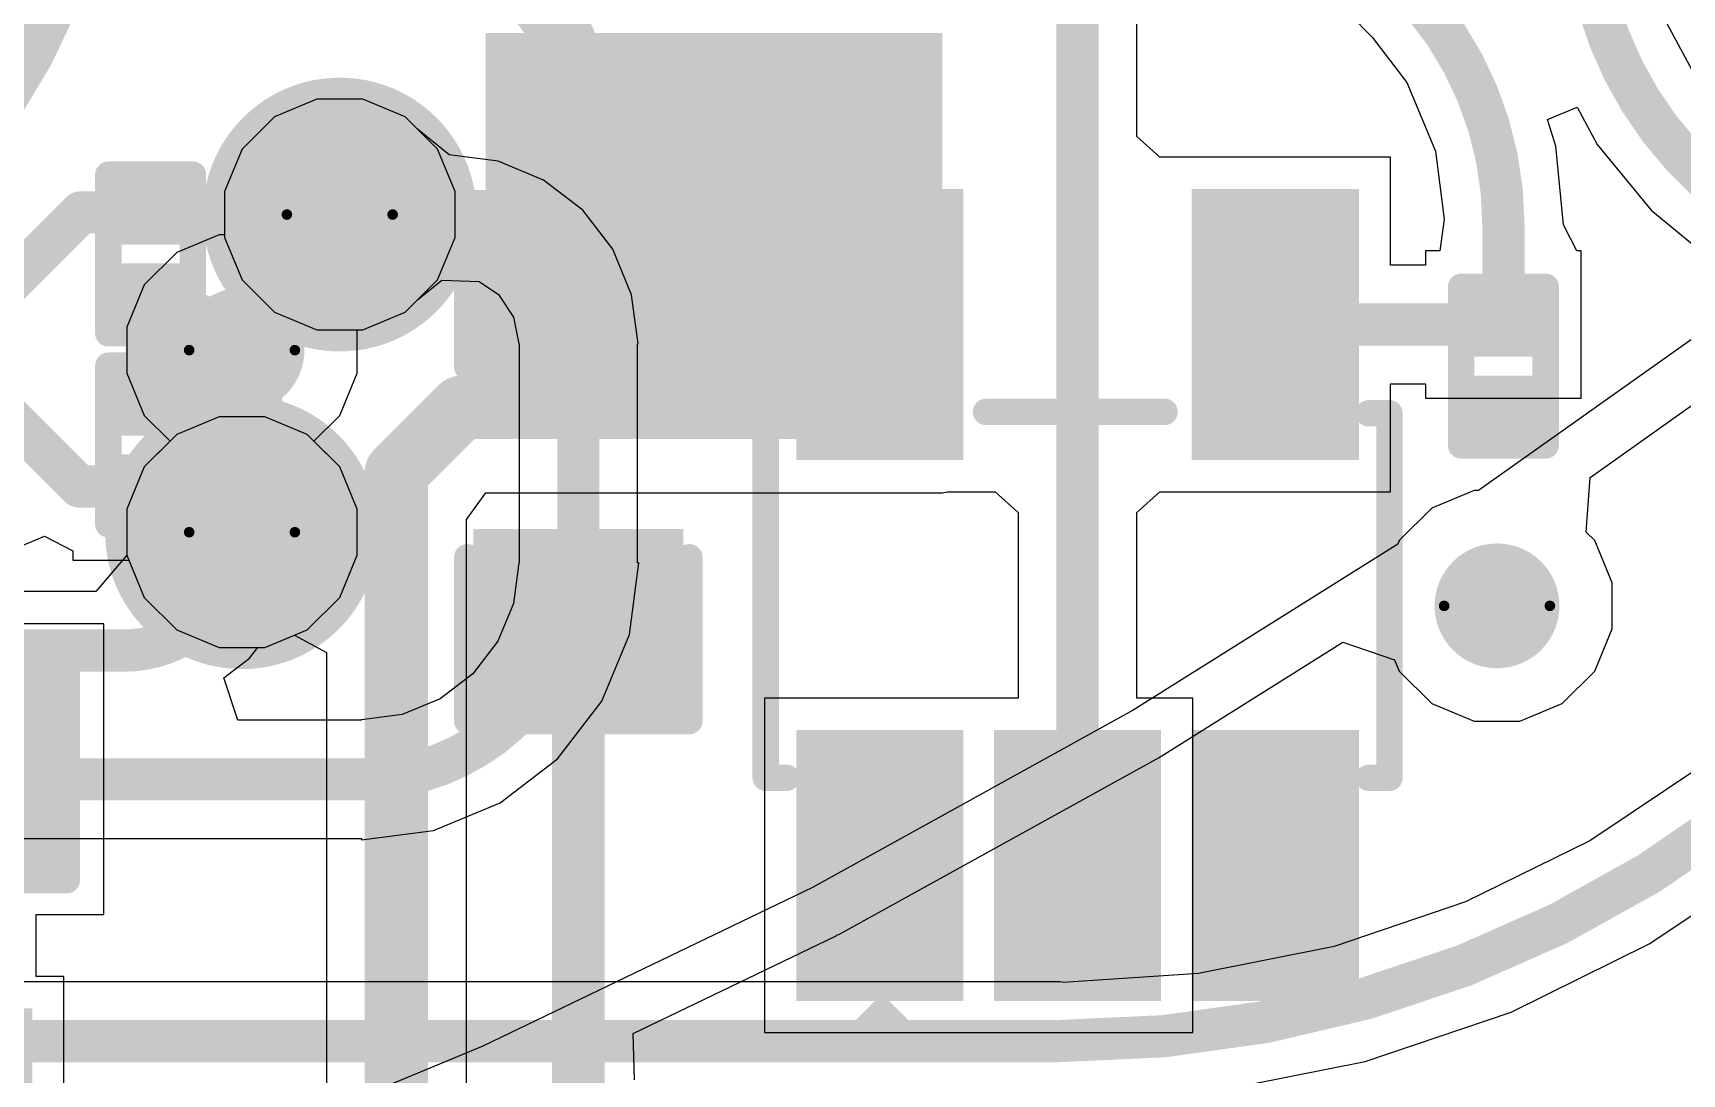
# Model space of a CAD drawing. Header units: inches. Extents: x -30 to 282, y -86 to 78.
# Drawn here: x 20.75 to 28.68, y -74.02 to -69.01 of the extents above; entities that cross this region are included whole.
import ezdxf

# ---------------------------------------------------------------- set-up
doc = ezdxf.new("R2010")
doc.units = ezdxf.units.IN
for name, color, linetype in [('Board Outline', 216, 'Continuous'), ('Bottom Layer', 5, 'Continuous'), ('Drill Drawing', 1, 'Continuous'), ('GND 01', 76, 'Continuous'), ('GND 02', 16, 'Continuous'), ('PWR', 156, 'Continuous'), ('SIG 01', 90, 'Continuous'), ('Top Layer', 1, 'Continuous'), ('Top Overlay', 2, 'Continuous'), ('Top Paste', 8, 'Continuous'), ('Top Solder', 216, 'Continuous'), ('Via Holes', 16, 'Continuous')]:
    doc.layers.add(name, color=color, linetype=linetype)

# ---------------------------------------------------------------- blocks, each defined once
blk = doc.blocks.new('SC_70_5_1')
at = {"layer": 'Top Layer'}
for points in [[(-1.315, 0.84), (-0.585, 0.84), (-0.585, 0.46), (-1.315, 0.46)], [(0.585, 0.84), (1.315, 0.84), (1.315, 0.46), (0.585, 0.46)], [(-1.315, 0.19), (-0.585, 0.19), (-0.585, -0.19), (-1.315, -0.19)], [(-1.315, -0.46), (-0.585, -0.46), (-0.585, -0.84), (-1.315, -0.84)], [(0.585, -0.46), (1.315, -0.46), (1.315, -0.84), (0.585, -0.84)]]:
    blk.add_hatch(color=1, dxfattribs=at).paths.add_polyline_path(points)
at = {"layer": 'Top Paste'}
for points in [[(-1.315, 0.84), (-0.585, 0.84), (-0.585, 0.46), (-1.315, 0.46)], [(0.585, 0.84), (1.315, 0.84), (1.315, 0.46), (0.585, 0.46)], [(-1.315, 0.19), (-0.585, 0.19), (-0.585, -0.19), (-1.315, -0.19)], [(-1.315, -0.46), (-0.585, -0.46), (-0.585, -0.84), (-1.315, -0.84)], [(0.585, -0.46), (1.315, -0.46), (1.315, -0.84), (0.585, -0.84)]]:
    blk.add_hatch(color=8, dxfattribs=at).paths.add_polyline_path(points)
at = {"layer": 'Top Solder'}
for points in [[(-1.4166, 0.9416), (-0.4834, 0.9416), (-0.4834, 0.3584), (-1.4166, 0.3584)], [(0.4834, 0.9416), (1.4166, 0.9416), (1.4166, 0.3584), (0.4834, 0.3584)], [(-1.4166, 0.2916), (-0.4834, 0.2916), (-0.4834, -0.2916), (-1.4166, -0.2916)], [(-1.4166, -0.3584), (-0.4834, -0.3584), (-0.4834, -0.9416), (-1.4166, -0.9416)], [(0.4834, -0.3584), (1.4166, -0.3584), (1.4166, -0.9416), (0.4834, -0.9416)]]:
    blk.add_hatch(color=216, dxfattribs=at).paths.add_polyline_path(points)
at = {"layer": 'Top Overlay', "const_width": 0.127}
for points in [[(0.4572, 1.0414), (-0.4572, 1.0414)], [(-1.5748, 0.5334), (-1.5748, 0.7874)], [(-1.4478, 0.6604), (-1.5748, 0.7874)], [(-1.5748, 0.5334), (-1.4478, 0.6604)], [(0.4572, -1.0414), (-0.4572, -1.0414)]]:
    blk.add_lwpolyline(points, dxfattribs=at)
at = {"layer": 'Top Overlay', "const_width": 0.0635}
for points in [[(-0.4889, 1.0414, 1), (-0.4254, 1.0414, 1)], [(0.4254, 1.0414, 1), (0.4889, 1.0414, 1)], [(-1.6065, 0.7874, 1), (-1.5431, 0.7874, 1)], [(-1.6065, 0.7874, 1), (-1.5431, 0.7874, 1)], [(-1.4795, 0.6604, 1), (-1.416, 0.6604, 1)], [(-1.4795, 0.6604, 1), (-1.416, 0.6604, 1)], [(-1.6066, 0.5334, 1), (-1.5431, 0.5334, 1)], [(-1.6066, 0.5334, 1), (-1.5431, 0.5334, 1)], [(-0.4889, -1.0414, 1), (-0.4254, -1.0414, 1)], [(0.4254, -1.0414, 1), (0.4889, -1.0414, 1)]]:
    blk.add_lwpolyline(points, format="xyb", close=True, dxfattribs=at)
blk = doc.blocks.new('SOT_23_5_39')
at = {"layer": 'Top Layer'}
for points in [[(-1.85, 1.25), (-0.75, 1.25), (-0.75, 0.65), (-1.85, 0.65)], [(0.75, 1.25), (1.85, 1.25), (1.85, 0.65), (0.75, 0.65)], [(-1.85, 0.3), (-0.75, 0.3), (-0.75, -0.3), (-1.85, -0.3)], [(-1.85, -0.65), (-0.75, -0.65), (-0.75, -1.25), (-1.85, -1.25)], [(0.75, -0.65), (1.85, -0.65), (1.85, -1.25), (0.75, -1.25)]]:
    blk.add_hatch(color=1, dxfattribs=at).paths.add_polyline_path(points)
at = {"layer": 'Top Paste'}
for points in [[(-1.85, 1.25), (-0.75, 1.25), (-0.75, 0.65), (-1.85, 0.65)], [(0.75, 1.25), (1.85, 1.25), (1.85, 0.65), (0.75, 0.65)], [(-1.85, 0.3), (-0.75, 0.3), (-0.75, -0.3), (-1.85, -0.3)], [(-1.85, -0.65), (-0.75, -0.65), (-0.75, -1.25), (-1.85, -1.25)], [(0.75, -0.65), (1.85, -0.65), (1.85, -1.25), (0.75, -1.25)]]:
    blk.add_hatch(color=8, dxfattribs=at).paths.add_polyline_path(points)
at = {"layer": 'Top Solder'}
for points in [[(-1.9516, 1.3516), (-0.6484, 1.3516), (-0.6484, 0.5484), (-1.9516, 0.5484)], [(0.6484, 1.3516), (1.9516, 1.3516), (1.9516, 0.5484), (0.6484, 0.5484)], [(-1.9516, 0.4016), (-0.6484, 0.4016), (-0.6484, -0.4016), (-1.9516, -0.4016)], [(-1.9516, -0.5484), (-0.6484, -0.5484), (-0.6484, -1.3516), (-1.9516, -1.3516)], [(0.6484, -0.5484), (1.9516, -0.5484), (1.9516, -1.3516), (0.6484, -1.3516)]]:
    blk.add_hatch(color=216, dxfattribs=at).paths.add_polyline_path(points)
at = {"layer": 'Top Overlay', "const_width": 0.127}
for points in [[(-0.879, 1.4986), (-0.879, 1.3986)], [(-0.879, 1.4986), (0.8736, 1.4986)], [(0.8736, 1.4986), (0.8736, 1.3986)], [(-2.1336, 1.0668), (-2.1336, 0.8128)], [(-2.1336, 1.0668), (-2.0066, 0.9398)], [(-2.0066, 0.9398), (-2.1336, 0.8128)], [(0.88, 0.44), (0.88, -0.418)], [(-0.879, -1.3986), (-0.879, -1.4986)], [(0.8736, -1.3986), (0.8736, -1.4986)], [(-0.879, -1.4986), (0.8736, -1.4986)]]:
    blk.add_lwpolyline(points, dxfattribs=at)
at = {"layer": 'Top Overlay', "const_width": 0.0635}
for points in [[(-0.9108, 1.4986, 1), (-0.8473, 1.4986, 1)], [(-0.9108, 1.4986, 1), (-0.8473, 1.4986, 1)], [(0.8418, 1.4986, 1), (0.9053, 1.4986, 1)], [(0.8418, 1.4986, 1), (0.9053, 1.4986, 1)], [(-0.9108, 1.3986, 1), (-0.8473, 1.3986, 1)], [(0.8418, 1.3986, 1), (0.9053, 1.3986, 1)], [(-2.1654, 1.0668, 1), (-2.1019, 1.0668, 1)], [(-2.1654, 1.0668, 1), (-2.1019, 1.0668, 1)], [(-2.0383, 0.9398, 1), (-1.9748, 0.9398, 1)], [(-2.0383, 0.9398, 1), (-1.9748, 0.9398, 1)], [(-2.1654, 0.8128, 1), (-2.1019, 0.8128, 1)], [(-2.1654, 0.8128, 1), (-2.1019, 0.8128, 1)], [(0.8482, 0.44, 1), (0.9117, 0.44, 1)], [(0.8483, -0.418, 1), (0.9118, -0.418, 1)], [(-0.9108, -1.3986, 1), (-0.8473, -1.3986, 1)], [(0.8418, -1.3986, 1), (0.9053, -1.3986, 1)], [(-0.9108, -1.4986, 1), (-0.8473, -1.4986, 1)], [(-0.9108, -1.4986, 1), (-0.8473, -1.4986, 1)], [(0.8418, -1.4986, 1), (0.9053, -1.4986, 1)], [(0.8418, -1.4986, 1), (0.9053, -1.4986, 1)]]:
    blk.add_lwpolyline(points, format="xyb", close=True, dxfattribs=at)
blk = doc.blocks.new('C___0603_49')
at = {"layer": 'Top Layer'}
for points in [[(-0.381, 0.4445), (-0.381, -0.4445), (-1.143, -0.4445), (-1.143, 0.4445)], [(1.143, 0.4445), (1.143, -0.4445), (0.381, -0.4445), (0.381, 0.4445)]]:
    blk.add_hatch(color=1, dxfattribs=at).paths.add_polyline_path(points)
at = {"layer": 'Top Paste'}
for points in [[(-0.381, 0.4445), (-0.381, -0.4445), (-1.143, -0.4445), (-1.143, 0.4445)], [(1.143, 0.4445), (1.143, -0.4445), (0.381, -0.4445), (0.381, 0.4445)]]:
    blk.add_hatch(color=8, dxfattribs=at).paths.add_polyline_path(points)
at = {"layer": 'Top Solder'}
for points in [[(-0.321, 0.5045), (-0.321, -0.5045), (-1.203, -0.5045), (-1.203, 0.5045)], [(1.203, 0.5045), (1.203, -0.5045), (0.321, -0.5045), (0.321, 0.5045)]]:
    blk.add_hatch(color=216, dxfattribs=at).paths.add_polyline_path(points)
at = {"layer": 'Top Overlay', "const_width": 0.127}
for points in [[(-1.2446, 0.5334), (-0.4572, 0.5334)], [(-1.2446, 0.5334), (-1.2446, -0.5334)], [(0.4572, 0.5334), (1.2446, 0.5334)], [(1.2446, 0.5334), (1.2446, -0.5334)], [(-1.2446, -0.5334), (-0.4572, -0.5334)], [(0.4572, -0.5334), (1.2446, -0.5334)]]:
    blk.add_lwpolyline(points, dxfattribs=at)
at = {"layer": 'Top Overlay', "const_width": 0.0635}
for points in [[(-1.2764, 0.5334, 1), (-1.2128, 0.5334, 1)], [(-1.2764, 0.5334, 1), (-1.2128, 0.5334, 1)], [(-0.4889, 0.5334, 1), (-0.4254, 0.5334, 1)], [(0.4254, 0.5334, 1), (0.4889, 0.5334, 1)], [(1.2128, 0.5334, 1), (1.2764, 0.5334, 1)], [(1.2128, 0.5334, 1), (1.2764, 0.5334, 1)], [(-1.2764, -0.5334, 1), (-1.2128, -0.5334, 1)], [(-1.2764, -0.5334, 1), (-1.2128, -0.5334, 1)], [(-0.4889, -0.5334, 1), (-0.4254, -0.5334, 1)], [(0.4254, -0.5334, 1), (0.4889, -0.5334, 1)], [(1.2128, -0.5334, 1), (1.2764, -0.5334, 1)], [(1.2128, -0.5334, 1), (1.2764, -0.5334, 1)]]:
    blk.add_lwpolyline(points, format="xyb", close=True, dxfattribs=at)
blk = doc.blocks.new('DSN0603_2_60')
at = {"layer": 'Top Layer'}
for points in [[(-0.3, 0.12), (-0.1, 0.12), (-0.1, -0.12), (-0.3, -0.12)], [(0.1, 0.12), (0.3, 0.12), (0.3, -0.12), (0.1, -0.12)]]:
    blk.add_hatch(color=1, dxfattribs=at).paths.add_polyline_path(points)
at = {"layer": 'Top Paste'}
for points in [[(-0.3, 0.12), (-0.1, 0.12), (-0.1, -0.12), (-0.3, -0.12)], [(0.1, 0.12), (0.3, 0.12), (0.3, -0.12), (0.1, -0.12)]]:
    blk.add_hatch(color=8, dxfattribs=at).paths.add_polyline_path(points)
at = {"layer": 'Top Solder'}
for points in [[(-0.355, 0.175), (-0.045, 0.175), (-0.045, -0.175), (-0.355, -0.175)], [(0.045, 0.175), (0.355, 0.175), (0.355, -0.175), (0.045, -0.175)]]:
    blk.add_hatch(color=216, dxfattribs=at).paths.add_polyline_path(points)
at = {"layer": 'Top Overlay', "const_width": 0.127}
for points in [[(-0.381, -0.2032), (-0.381, 0.2032)], [(0.381, 0.2032), (-0.381, 0.2032)], [(0.381, -0.2032), (0.381, 0.2032)], [(0.381, -0.2032), (-0.381, -0.2032)]]:
    blk.add_lwpolyline(points, dxfattribs=at)
at = {"layer": 'Top Overlay', "const_width": 0.0635}
for points in [[(-0.4128, 0.2032, 1), (-0.3493, 0.2032, 1)], [(-0.4128, 0.2032, 1), (-0.3493, 0.2032, 1)], [(0.3493, 0.2032, 1), (0.4128, 0.2032, 1)], [(0.3493, 0.2032, 1), (0.4128, 0.2032, 1)], [(-0.4128, -0.2032, 1), (-0.3493, -0.2032, 1)], [(-0.4128, -0.2032, 1), (-0.3493, -0.2032, 1)], [(0.3493, -0.2032, 1), (0.4128, -0.2032, 1)], [(0.3493, -0.2032, 1), (0.4128, -0.2032, 1)]]:
    blk.add_lwpolyline(points, format="xyb", close=True, dxfattribs=at)
blk = doc.blocks.new('DSN0603_2_61')
at = {"layer": 'Top Layer'}
for points in [[(-0.3, 0.12), (-0.1, 0.12), (-0.1, -0.12), (-0.3, -0.12)], [(0.1, 0.12), (0.3, 0.12), (0.3, -0.12), (0.1, -0.12)]]:
    blk.add_hatch(color=1, dxfattribs=at).paths.add_polyline_path(points)
at = {"layer": 'Top Paste'}
for points in [[(-0.3, 0.12), (-0.1, 0.12), (-0.1, -0.12), (-0.3, -0.12)], [(0.1, 0.12), (0.3, 0.12), (0.3, -0.12), (0.1, -0.12)]]:
    blk.add_hatch(color=8, dxfattribs=at).paths.add_polyline_path(points)
at = {"layer": 'Top Solder'}
for points in [[(-0.355, 0.175), (-0.045, 0.175), (-0.045, -0.175), (-0.355, -0.175)], [(0.045, 0.175), (0.355, 0.175), (0.355, -0.175), (0.045, -0.175)]]:
    blk.add_hatch(color=216, dxfattribs=at).paths.add_polyline_path(points)
at = {"layer": 'Top Overlay', "const_width": 0.127}
for points in [[(0.381, 0.2032), (-0.381, 0.2032)], [(-0.381, 0.2032), (-0.381, -0.2032)], [(0.381, 0.2032), (0.381, -0.2032)], [(0.381, -0.2032), (-0.381, -0.2032)]]:
    blk.add_lwpolyline(points, dxfattribs=at)
at = {"layer": 'Top Overlay', "const_width": 0.0635}
for points in [[(-0.4128, 0.2032, 1), (-0.3493, 0.2032, 1)], [(-0.4128, 0.2032, 1), (-0.3493, 0.2032, 1)], [(0.3493, 0.2032, 1), (0.4128, 0.2032, 1)], [(0.3493, 0.2032, 1), (0.4128, 0.2032, 1)], [(-0.4128, -0.2032, 1), (-0.3493, -0.2032, 1)], [(-0.4128, -0.2032, 1), (-0.3493, -0.2032, 1)], [(0.3493, -0.2032, 1), (0.4128, -0.2032, 1)], [(0.3493, -0.2032, 1), (0.4128, -0.2032, 1)]]:
    blk.add_lwpolyline(points, format="xyb", close=True, dxfattribs=at)
blk = doc.blocks.new('R___0603_98')
at = {"layer": 'Top Layer'}
for points in [[(-0.381, 0.4445), (-0.381, -0.4445), (-1.143, -0.4445), (-1.143, 0.4445)], [(1.143, 0.4445), (1.143, -0.4445), (0.381, -0.4445), (0.381, 0.4445)]]:
    blk.add_hatch(color=1, dxfattribs=at).paths.add_polyline_path(points)
at = {"layer": 'Top Paste'}
for points in [[(-0.381, 0.4445), (-0.381, -0.4445), (-1.143, -0.4445), (-1.143, 0.4445)], [(1.143, 0.4445), (1.143, -0.4445), (0.381, -0.4445), (0.381, 0.4445)]]:
    blk.add_hatch(color=8, dxfattribs=at).paths.add_polyline_path(points)
at = {"layer": 'Top Solder'}
for points in [[(-0.2794, 0.5461), (-0.2794, -0.5461), (-1.2446, -0.5461), (-1.2446, 0.5461)], [(1.2446, 0.5461), (1.2446, -0.5461), (0.2794, -0.5461), (0.2794, 0.5461)]]:
    blk.add_hatch(color=216, dxfattribs=at).paths.add_polyline_path(points)
at = {"layer": 'Top Overlay', "const_width": 0.127}
for points in [[(-1.2192, 0.5334), (1.2192, 0.5334)], [(-1.2192, -0.5334), (-1.2192, 0.5334)], [(1.2192, -0.5334), (1.2192, 0.5334)], [(-1.2192, -0.5334), (1.2192, -0.5334)]]:
    blk.add_lwpolyline(points, dxfattribs=at)
at = {"layer": 'Top Overlay', "const_width": 0.0635}
for points in [[(-1.25095, 0.5334, 1), (-1.18745, 0.5334, 1)], [(-1.25095, 0.5334, 1), (-1.18745, 0.5334, 1)], [(1.18745, 0.5334, 1), (1.25095, 0.5334, 1)], [(1.18745, 0.5334, 1), (1.25095, 0.5334, 1)], [(-1.25095, -0.5334, 1), (-1.18745, -0.5334, 1)], [(-1.25095, -0.5334, 1), (-1.18745, -0.5334, 1)], [(1.18745, -0.5334, 1), (1.25095, -0.5334, 1)], [(1.18745, -0.5334, 1), (1.25095, -0.5334, 1)]]:
    blk.add_lwpolyline(points, format="xyb", close=True, dxfattribs=at)
blk = doc.blocks.new('DSN0603_2_120')
at = {"layer": 'Top Layer'}
for points in [[(-0.3, 0.12), (-0.1, 0.12), (-0.1, -0.12), (-0.3, -0.12)], [(0.1, 0.12), (0.3, 0.12), (0.3, -0.12), (0.1, -0.12)]]:
    blk.add_hatch(color=1, dxfattribs=at).paths.add_polyline_path(points)
at = {"layer": 'Top Paste'}
for points in [[(-0.3, 0.12), (-0.1, 0.12), (-0.1, -0.12), (-0.3, -0.12)], [(0.1, 0.12), (0.3, 0.12), (0.3, -0.12), (0.1, -0.12)]]:
    blk.add_hatch(color=8, dxfattribs=at).paths.add_polyline_path(points)
at = {"layer": 'Top Solder'}
for points in [[(-0.355, 0.175), (-0.045, 0.175), (-0.045, -0.175), (-0.355, -0.175)], [(0.045, 0.175), (0.355, 0.175), (0.355, -0.175), (0.045, -0.175)]]:
    blk.add_hatch(color=216, dxfattribs=at).paths.add_polyline_path(points)
at = {"layer": 'Top Overlay', "const_width": 0.127}
for points in [[(-0.381, 0.2032), (0.381, 0.2032)], [(-0.381, 0.2032), (-0.381, -0.2032)], [(0.381, 0.2032), (0.381, -0.2032)], [(-0.381, -0.2032), (0.381, -0.2032)]]:
    blk.add_lwpolyline(points, dxfattribs=at)
at = {"layer": 'Top Overlay', "const_width": 0.0635}
for points in [[(-0.4128, 0.2032, 1), (-0.3493, 0.2032, 1)], [(-0.4128, 0.2032, 1), (-0.3493, 0.2032, 1)], [(0.3493, 0.2032, 1), (0.4128, 0.2032, 1)], [(0.3493, 0.2032, 1), (0.4128, 0.2032, 1)], [(-0.4127, -0.2032, 1), (-0.3492, -0.2032, 1)], [(-0.4127, -0.2032, 1), (-0.3492, -0.2032, 1)], [(0.3493, -0.2032, 1), (0.4128, -0.2032, 1)], [(0.3493, -0.2032, 1), (0.4128, -0.2032, 1)]]:
    blk.add_lwpolyline(points, format="xyb", close=True, dxfattribs=at)

msp = doc.modelspace()

# ---------------------------------------------------------------- hatches: boundary and pattern name
at = {"layer": 'Bottom Layer'}
h = msp.add_hatch(color=5, dxfattribs=at)
edge = h.paths.add_edge_path()
edge.add_arc((22.2254, -69.8833), 0.3, 0, 360)
h = msp.add_hatch(color=5, dxfattribs=at)
edge = h.paths.add_edge_path()
edge.add_arc((21.7558, -70.535), 0.3, 0, 360)
h = msp.add_hatch(color=5, dxfattribs=at)
edge = h.paths.add_edge_path()
edge.add_arc((21.7558, -71.4104), 0.3, 0, 360)
h = msp.add_hatch(color=5, dxfattribs=at)
edge = h.paths.add_edge_path()
edge.add_arc((27.7863, -71.7644), 0.3, 0, 360)
at = {"layer": 'GND 01'}
h = msp.add_hatch(color=76, dxfattribs=at)
edge = h.paths.add_edge_path()
edge.add_arc((22.2254, -69.8833), 0.658, 0, 360)
h = msp.add_hatch(color=76, dxfattribs=at)
edge = h.paths.add_edge_path()
edge.add_arc((21.7558, -71.4104), 0.658, 0, 360)
at = {"layer": 'GND 02'}
h = msp.add_hatch(color=16, dxfattribs=at)
edge = h.paths.add_edge_path()
edge.add_arc((22.2254, -69.8833), 0.658, 0, 360)
h = msp.add_hatch(color=16, dxfattribs=at)
edge = h.paths.add_edge_path()
edge.add_arc((21.7558, -71.4104), 0.658, 0, 360)
at = {"layer": 'PWR'}
h = msp.add_hatch(color=156, dxfattribs=at)
edge = h.paths.add_edge_path()
edge.add_arc((22.2254, -69.8833), 0.3, 0, 360)
h = msp.add_hatch(color=156, dxfattribs=at)
edge = h.paths.add_edge_path()
edge.add_arc((21.7558, -70.535), 0.3, 0, 360)
h = msp.add_hatch(color=156, dxfattribs=at)
edge = h.paths.add_edge_path()
edge.add_arc((21.7558, -71.4104), 0.3, 0, 360)
h = msp.add_hatch(color=156, dxfattribs=at)
edge = h.paths.add_edge_path()
edge.add_arc((27.7863, -71.7644), 0.3, 0, 360)
at = {"layer": 'SIG 01'}
h = msp.add_hatch(color=90, dxfattribs=at)
edge = h.paths.add_edge_path()
edge.add_arc((22.2254, -69.8833), 0.3, 0, 360)
h = msp.add_hatch(color=90, dxfattribs=at)
edge = h.paths.add_edge_path()
edge.add_arc((21.7558, -70.535), 0.3, 0, 360)
h = msp.add_hatch(color=90, dxfattribs=at)
edge = h.paths.add_edge_path()
edge.add_arc((21.7558, -71.4104), 0.3, 0, 360)
h = msp.add_hatch(color=90, dxfattribs=at)
edge = h.paths.add_edge_path()
edge.add_arc((27.7863, -71.7644), 0.3, 0, 360)
at = {"layer": 'Top Layer'}
for points in [[(25.1208, -70.962), (25.1208, -69.0112), (22.9273, -69.0112), (22.9273, -70.962)], [(21.1964, -70.8909), (21.4364, -70.8909), (21.4364, -70.1727), (21.1964, -70.1727)], [(21.1964, -70.8497), (21.9495, -70.8497), (21.9495, -70.3684), (21.1964, -70.3684)]]:
    msp.add_hatch(color=1, dxfattribs=at).paths.add_polyline_path(points)
h = msp.add_hatch(color=1, dxfattribs=at)
edge = h.paths.add_edge_path()
edge.add_arc((22.2254, -69.8833), 0.3, 0, 360)
h = msp.add_hatch(color=1, dxfattribs=at)
edge = h.paths.add_edge_path()
edge.add_arc((21.7558, -70.535), 0.3, 0, 360)
h = msp.add_hatch(color=1, dxfattribs=at)
edge = h.paths.add_edge_path()
edge.add_arc((21.7558, -71.4104), 0.3, 0, 360)
h = msp.add_hatch(color=1, dxfattribs=at)
edge = h.paths.add_edge_path()
edge.add_arc((27.7863, -71.7644), 0.3, 0, 360)
at = {"layer": 'Via Holes'}
h = msp.add_hatch(color=7, dxfattribs=at)
edge = h.paths.add_edge_path()
edge.add_arc((22.2254, -69.8833), 0.15, 0, 360)
h = msp.add_hatch(color=7, dxfattribs=at)
edge = h.paths.add_edge_path()
edge.add_arc((21.7558, -70.535), 0.15, 0, 360)
h = msp.add_hatch(color=7, dxfattribs=at)
edge = h.paths.add_edge_path()
edge.add_arc((21.7558, -71.4104), 0.15, 0, 360)
h = msp.add_hatch(color=7, dxfattribs=at)
edge = h.paths.add_edge_path()
edge.add_arc((27.7863, -71.7644), 0.15, 0, 360)

# ---------------------------------------------------------------- linework, layer by layer
at = {"layer": 'Board Outline', "const_width": 0.254}
msp.add_lwpolyline([(37.4947, -16.4465, -2.502525), (-17.2929, -16.4465)], format="xyb", dxfattribs=at)
at = {"layer": 'Bottom Layer'}
for p, q in [((22.1152, -69.3293), (21.9116, -69.4136)), ((22.3356, -69.3293), (22.1152, -69.3293)), ((22.5393, -69.4136), (22.3356, -69.3293)), ((21.9116, -69.4136), (21.7558, -69.5695)), ((22.6951, -69.5695), (22.5393, -69.4136)), ((21.7558, -69.5695), (21.6714, -69.7731)), ((22.7794, -69.7731), (22.6951, -69.5695)), ((21.6714, -69.7731), (21.6714, -69.9935)), ((22.7794, -69.9935), (22.7794, -69.7731)), ((21.6714, -69.9935), (21.7558, -70.1971)), ((22.6951, -70.1971), (22.7794, -69.9935)), ((21.7558, -70.1971), (21.9116, -70.353)), ((22.5393, -70.353), (22.6951, -70.1971)), ((21.9116, -70.353), (22.1152, -70.4373)), ((22.3356, -70.4373), (22.5393, -70.353)), ((22.1152, -70.4373), (22.3356, -70.4373)), ((21.6456, -70.8564), (21.442, -70.9408)), ((21.866, -70.8564), (21.6456, -70.8564)), ((22.0696, -70.9408), (21.866, -70.8564)), ((21.442, -70.9408), (21.2861, -71.0966)), ((22.2254, -71.0966), (22.0696, -70.9408)), ((21.2861, -71.0966), (21.2018, -71.3002)), ((22.3098, -71.3002), (22.2254, -71.0966)), ((21.2018, -71.3002), (21.2018, -71.5206)), ((22.3098, -71.5206), (22.3098, -71.3002)), ((21.2018, -71.5206), (21.2861, -71.7243)), ((22.2254, -71.7243), (22.3098, -71.5206)), ((21.2861, -71.7243), (21.442, -71.8801)), ((22.0696, -71.8801), (22.2254, -71.7243)), ((21.442, -71.8801), (21.6456, -71.9644)), ((21.866, -71.9644), (22.0696, -71.8801)), ((21.6456, -71.9644), (21.866, -71.9644))]:
    msp.add_line(p, q, dxfattribs=at)
at = {"layer": 'Drill Drawing'}
for points, const_width in [([(22.4794, -69.8833, 1), (21.9714, -69.8833, 1)], 0.0508), ([(21.9587, -69.8833, 1), (21.9841, -69.8833, 1)], 0.0254), ([(22.4667, -69.8833, 1), (22.4921, -69.8833, 1)], 0.0254), ([(22.0098, -70.535, 1), (21.5018, -70.535, 1)], 0.0508), ([(21.4891, -70.535, 1), (21.5145, -70.535, 1)], 0.0254), ([(21.9971, -70.535, 1), (22.0225, -70.535, 1)], 0.0254), ([(22.0098, -71.4104, 1), (21.5018, -71.4104, 1)], 0.0508), ([(21.4891, -71.4104, 1), (21.5145, -71.4104, 1)], 0.0254), ([(21.9971, -71.4104, 1), (22.0225, -71.4104, 1)], 0.0254), ([(28.0403, -71.7644, 1), (27.5323, -71.7644, 1)], 0.0508), ([(27.5196, -71.7644, 1), (27.545, -71.7644, 1)], 0.0254), ([(28.0276, -71.7644, 1), (28.053, -71.7644, 1)], 0.0254)]:
    msp.add_lwpolyline(points, format="xyb", close=True, dxfattribs=dict(at, const_width=const_width))
at = {"layer": 'PWR'}
for p, q in [((22.1152, -69.3293), (21.9116, -69.4136)), ((22.3356, -69.3293), (22.1152, -69.3293)), ((22.5393, -69.4136), (22.3356, -69.3293)), ((21.9116, -69.4136), (21.7558, -69.5695)), ((22.6951, -69.5695), (22.5393, -69.4136)), ((21.7558, -69.5695), (21.6714, -69.7731)), ((22.7794, -69.7731), (22.6951, -69.5695)), ((21.6714, -69.7731), (21.6714, -69.981)), ((22.7794, -69.9935), (22.7794, -69.7731)), ((21.6456, -69.981), (21.442, -70.0653)), ((21.6714, -69.981), (21.6456, -69.981)), ((22.6951, -70.1971), (22.7794, -69.9935)), ((21.442, -70.0653), (21.2861, -70.2212)), ((22.5393, -70.353), (22.6951, -70.1971)), ((21.2861, -70.2212), (21.2018, -70.4248)), ((22.3356, -70.4373), (22.5393, -70.353)), ((28.9623, -70.3124), (27.6966, -71.2104)), ((21.2018, -70.4248), (21.2018, -70.6452)), ((22.3098, -70.6452), (22.3098, -70.4373)), ((22.3098, -70.4373), (22.3356, -70.4373)), ((28.2337, -71.1469), (29.1121, -70.5236)), ((21.2018, -70.6452), (21.2861, -70.8488)), ((22.2254, -70.8488), (22.3098, -70.6452)), ((21.2861, -70.8488), (21.41, -70.9727)), ((22.1015, -70.9727), (22.2254, -70.8488)), ((21.41, -70.9727), (21.2861, -71.0966)), ((22.2254, -71.0966), (22.1015, -70.9727)), ((21.2861, -71.0966), (21.2018, -71.3002)), ((22.3098, -71.3002), (22.2254, -71.0966)), ((28.2148, -71.4094), (28.2337, -71.1469)), ((27.6761, -71.2104), (27.4725, -71.2948)), ((27.6966, -71.2104), (27.6761, -71.2104)), ((21.2018, -71.3002), (21.2018, -71.5206)), ((22.3098, -71.5206), (22.3098, -71.3002)), ((27.4725, -71.2948), (27.3167, -71.4506)), ((27.3098, -71.4672), (26.0376, -72.2666)), ((27.3167, -71.4506), (27.3098, -71.4672)), ((28.256, -71.4506), (28.2148, -71.4094)), ((28.3403, -71.6542), (28.256, -71.4506)), ((21.2018, -71.5206), (21.2861, -71.7243)), ((22.2254, -71.7243), (22.3098, -71.5206)), ((28.3403, -71.8746), (28.3403, -71.6542)), ((21.2861, -71.7243), (21.442, -71.8801)), ((22.0696, -71.8801), (22.2254, -71.7243)), ((21.442, -71.8801), (21.6456, -71.9644)), ((21.866, -71.9644), (22.0696, -71.8801)), ((26.1754, -72.4859), (27.0446, -71.9397)), ((27.0446, -71.9397), (27.2938, -72.0231)), ((28.256, -72.0782), (28.3403, -71.8746)), ((21.6456, -71.9644), (21.866, -71.9644)), ((27.2938, -72.0231), (27.3167, -72.0782)), ((27.3167, -72.0782), (27.4725, -72.2341)), ((28.1001, -72.2341), (28.256, -72.0782)), ((27.4725, -72.2341), (27.6761, -72.3184)), ((27.8965, -72.3184), (28.1001, -72.2341)), ((26.0376, -72.2666), (24.4977, -73.1177)), ((27.6761, -72.3184), (27.8965, -72.3184)), ((24.623, -73.3443), (26.1629, -72.4933)), ((26.1629, -72.4933), (26.1685, -72.4885)), ((26.1685, -72.4885), (26.1754, -72.4859)), ((24.4977, -73.1177), (22.9125, -73.8811)), ((23.6359, -73.8201), (24.6101, -73.351)), ((24.6101, -73.351), (24.6159, -73.3466)), ((24.6159, -73.3466), (24.623, -73.3443)), ((23.6421, -74.0427), (23.6359, -73.8201)), ((22.9125, -73.8811), (21.287, -74.5544))]:
    msp.add_line(p, q, dxfattribs=at)
at = {"layer": 'SIG 01'}
for p, q in [((22.1152, -69.3293), (21.9116, -69.4136)), ((22.3356, -69.3293), (22.1152, -69.3293)), ((22.5393, -69.4136), (22.3356, -69.3293)), ((21.9116, -69.4136), (21.7558, -69.5695)), ((22.5988, -69.4732), (22.5393, -69.4136)), ((22.7511, -69.5961), (22.5988, -69.4732)), ((21.7558, -69.5695), (21.6714, -69.7731)), ((22.9861, -69.6271), (22.7511, -69.5961)), ((23.205, -69.7178), (22.9861, -69.6271)), ((23.3931, -69.862), (23.205, -69.7178)), ((21.6714, -69.7731), (21.6714, -69.9935)), ((23.5373, -70.0501), (23.3931, -69.862)), ((21.6714, -69.9935), (21.7558, -70.1971)), ((23.628, -70.269), (23.5373, -70.0501)), ((21.7558, -70.1971), (21.9116, -70.353)), ((22.5992, -70.293), (22.7156, -70.1979)), ((22.7156, -70.1979), (22.8948, -70.2048)), ((22.8948, -70.2048), (22.988, -70.2671)), ((22.988, -70.2671), (23.0606, -70.3758)), ((23.659, -70.504), (23.628, -70.269)), ((21.9116, -70.353), (22.1152, -70.4373)), ((22.3356, -70.4373), (22.5393, -70.353)), ((22.5393, -70.353), (22.5992, -70.293)), ((22.1152, -70.4373), (22.3356, -70.4373)), ((23.0606, -70.3758), (23.0861, -70.504)), ((23.0861, -70.504), (23.0869, -70.504)), ((23.0869, -70.504), (23.0869, -71.557)), ((23.6567, -71.557), (23.6567, -70.504)), ((23.6567, -70.504), (23.659, -70.504)), ((21.6456, -70.8564), (21.442, -70.9408)), ((21.866, -70.8564), (21.6456, -70.8564)), ((22.0696, -70.9408), (21.866, -70.8564)), ((21.442, -70.9408), (21.2861, -71.0966)), ((22.2254, -71.0966), (22.0696, -70.9408)), ((21.2861, -71.0966), (21.2018, -71.3002)), ((22.3098, -71.3002), (22.2254, -71.0966)), ((21.2018, -71.3002), (21.2018, -71.5206)), ((22.3098, -71.5206), (22.3098, -71.3002)), ((21.2018, -71.5206), (21.054, -71.6947)), ((22.2254, -71.7243), (22.3098, -71.5206)), ((23.0862, -71.557), (23.0604, -71.7526)), ((23.0869, -71.557), (23.0862, -71.557)), ((23.6172, -71.9018), (23.6626, -71.557)), ((23.6626, -71.557), (23.6567, -71.557)), ((21.054, -71.6947), (10.2992, -71.6947)), ((22.0696, -71.8801), (22.2254, -71.7243)), ((23.0604, -71.7526), (22.9849, -71.9349)), ((21.866, -71.9644), (22.0696, -71.8801)), ((22.9849, -71.9349), (22.8648, -72.0914)), ((23.4841, -72.2231), (23.6172, -71.9018)), ((21.6685, -72.1103), (21.7918, -72.0157)), ((21.7918, -72.0157), (21.8311, -71.9644)), ((21.8311, -71.9644), (21.866, -71.9644)), ((22.8648, -72.0914), (22.7083, -72.2115)), ((21.736, -72.3135), (21.6685, -72.1103)), ((22.7083, -72.2115), (22.5261, -72.287)), ((23.2724, -72.499), (23.4841, -72.2231)), ((22.3305, -72.3135), (21.736, -72.3135)), ((22.5261, -72.287), (22.3305, -72.3127)), ((22.3305, -72.3127), (22.3305, -72.3135)), ((22.9965, -72.7107), (23.2724, -72.499)), ((28.7853, -72.5234), (28.2318, -72.8933)), ((22.6753, -72.8438), (22.9965, -72.7107)), ((18.5149, -72.8832), (22.3305, -72.8832)), ((22.3305, -72.8892), (22.6753, -72.8438)), ((22.3305, -72.8832), (22.3305, -72.8892)), ((28.2318, -72.8933), (27.6347, -73.1878)), ((28.5181, -73.3893), (29.134, -72.9778)), ((27.6347, -73.1878), (27.0042, -73.4018)), ((27.0042, -73.4018), (26.3512, -73.5317)), ((27.8538, -73.7169), (28.5181, -73.3893)), ((26.3512, -73.5317), (25.7008, -73.5743)), ((25.6869, -73.5716), (18.5203, -73.5716)), ((25.7008, -73.5743), (25.6869, -73.5716)), ((27.1524, -73.955), (27.8538, -73.7169)), ((26.426, -74.0995), (27.1524, -73.955))]:
    msp.add_line(p, q, dxfattribs=at)
at = {"layer": 'SIG 01', "const_width": 0.2032}
for points in [[(49.1943, -40.3772, -0.547166), (-1.847, -82.8228)], [(48.7738, -41.3414, -0.533794), (-1.0139, -82.5286)], [(31.0579, -68.4854, -0.414214), (25.6869, -73.8564)], [(22.7511, -69.8833, -0.414214), (23.3718, -70.504)], [(21.7558, -71.4104, -0.414214), (21.1866, -71.9796)], [(23.3718, -71.557, -0.414214), (22.3305, -72.5984)]]:
    msp.add_lwpolyline(points, format="xyb", dxfattribs=at)
for points in [[(22.2254, -69.8833), (22.7511, -69.8833)], [(23.3718, -71.557), (23.3718, -70.504)], [(10.2992, -71.9796), (21.1866, -71.9796)], [(10.3643, -72.5984), (22.3305, -72.5984)], [(3.6055, -73.8564), (25.6869, -73.8564)]]:
    msp.add_lwpolyline(points, dxfattribs=at)
at = {"layer": 'SIG 01', "const_width": 0.1016}
for points in [[(22.1746, -69.8833, 1), (22.2762, -69.8833, 1)], [(22.7003, -69.8833, 1), (22.8019, -69.8833, 1)], [(22.7003, -69.8833, 1), (22.8019, -69.8833, 1)], [(23.321, -70.504, 1), (23.4226, -70.504, 1)], [(23.321, -70.504, 1), (23.4226, -70.504, 1)], [(21.705, -71.4104, 1), (21.8066, -71.4104, 1)], [(23.321, -71.557, 1), (23.4226, -71.557, 1)], [(23.321, -71.557, 1), (23.4226, -71.557, 1)], [(21.1358, -71.9796, 1), (21.2374, -71.9796, 1)], [(21.1358, -71.9796, 1), (21.2374, -71.9796, 1)], [(22.2797, -72.5984, 1), (22.3813, -72.5984, 1)], [(22.2797, -72.5984, 1), (22.3813, -72.5984, 1)], [(25.6361, -73.8564, 1), (25.7377, -73.8564, 1)], [(25.6361, -73.8564, 1), (25.7377, -73.8564, 1)]]:
    msp.add_lwpolyline(points, format="xyb", close=True, dxfattribs=at)
at = {"layer": 'Top Layer'}
for p, q in [((26.0557, -69.5083), (26.0557, -68.0694)), ((27.0792, -68.9221), (27.1859, -69.0303)), ((28.7443, -69.2277), (28.6045, -68.9663)), ((27.1859, -69.0303), (27.3533, -69.2484)), ((27.3533, -69.2484), (27.4899, -69.5781)), ((28.0295, -69.4262), (28.171, -69.3675)), ((28.171, -69.3675), (28.2668, -69.5468)), ((28.0684, -69.5542), (28.0295, -69.4262)), ((26.1668, -69.608), (26.0557, -69.5083)), ((28.1056, -69.932), (28.0684, -69.5542)), ((28.2668, -69.5468), (28.5263, -69.8629)), ((26.2081, -69.608), (26.1668, -69.608)), ((27.2748, -69.608), (26.2081, -69.608)), ((27.2748, -70.1271), (27.2748, -69.608)), ((27.4899, -69.5781), (27.533, -69.906)), ((28.5263, -69.8629), (28.8425, -70.1224)), ((27.533, -69.906), (27.5113, -70.058)), ((28.1694, -70.058), (28.1056, -69.932)), ((28.1056, -69.932), (28.1056, -69.932)), ((27.5113, -70.058), (27.4429, -70.058)), ((27.4429, -70.058), (27.4429, -70.1271)), ((28.1909, -70.058), (28.1694, -70.058)), ((28.1909, -70.766), (28.1909, -70.058)), ((27.4429, -70.1271), (27.2748, -70.1271)), ((27.2748, -71.216), (27.2748, -70.6969)), ((27.2748, -70.6969), (27.4429, -70.6969)), ((27.4429, -70.6969), (27.4429, -70.766)), ((27.4429, -70.766), (28.1909, -70.766)), ((22.8344, -71.3486), (22.9273, -71.221)), ((22.9273, -71.221), (25.1208, -71.221)), ((25.1208, -71.221), (25.1458, -71.216)), ((25.1458, -71.216), (25.3748, -71.216)), ((25.3748, -71.216), (25.4859, -71.3156)), ((26.0557, -71.3156), (26.1668, -71.216)), ((26.1668, -71.216), (26.2081, -71.216)), ((26.2081, -71.216), (27.2748, -71.216)), ((22.8344, -75.5141), (22.8344, -71.3486)), ((25.4859, -71.3156), (25.4859, -72.208)), ((26.0557, -72.208), (26.0557, -71.3156)), ((20.6744, -71.4852), (20.8065, -71.4296)), ((20.8065, -71.4296), (20.9424, -71.5006)), ((20.9424, -71.5006), (20.9424, -71.5449)), ((20.9424, -71.5449), (21.2118, -71.5449)), ((21.2118, -71.5449), (21.2861, -71.7243)), ((21.2861, -71.7243), (21.442, -71.8801)), ((21.0912, -71.8515), (20.5345, -71.8515)), ((21.0912, -73.2485), (21.0912, -71.8515)), ((21.442, -71.8801), (21.6456, -71.9644)), ((21.866, -71.9644), (22.0086, -71.9054)), ((22.0086, -71.9054), (22.161, -71.9878)), ((21.6456, -71.9644), (21.866, -71.9644)), ((22.161, -71.9878), (22.161, -75.4413)), ((25.2168, -72.208), (24.2668, -72.208)), ((24.2668, -72.208), (24.2668, -73.816)), ((25.4859, -72.208), (25.2168, -72.208)), ((25.2168, -72.208), (25.2168, -72.208)), ((26.3248, -72.208), (26.0557, -72.208)), ((26.3248, -73.816), (26.3248, -72.208)), ((20.7671, -73.5463), (20.7671, -73.2485)), ((20.7671, -73.2485), (21.0912, -73.2485)), ((20.9003, -73.5463), (20.7671, -73.5463)), ((20.9003, -74.7843), (20.9003, -73.5463)), ((24.2668, -73.816), (25.3748, -73.816)), ((25.3748, -73.816), (25.3748, -73.816)), ((25.3748, -73.816), (26.3248, -73.816))]:
    msp.add_line(p, q, dxfattribs=at)
for points, const_width in [([(21.0058, -67.8915, -0.198912), (20.2618, -69.6875)], 0.3048), ([(30.0017, -70.1846, -0.414214), (28.2046, -68.3876)], 0.2032), ([(22.5344, -68.5424, -0.414185), (23.3719, -69.3798)], 0.3048), ([(27.3343, -68.7669, -0.198912), (27.8169, -69.932)], 0.2032), ([(21.6108, -70.4262, -0.055964), (21.7136, -70.4954)], 0.254)]:
    msp.add_lwpolyline(points, format="xyb", dxfattribs=dict(at, const_width=const_width))
for points, const_width in [([(25.7708, -73.012), (25.7708, -68.0694)], 0.2032), ([(23.3719, -69.3799), (23.372, -69.3798)], 0.254), ([(20.5704, -70.2842), (20.9819, -69.8727)], 0.2032), ([(20.9819, -69.8727), (22.2148, -69.8727)], 0.2032), ([(27.8169, -70.412), (27.8169, -69.932)], 0.2032), ([(23.3191, -70.2862), (23.3326, -70.2727)], 0.3048), ([(23.3326, -70.2727), (23.3718, -70.3118)], 0.3048), ([(21.3164, -70.2727), (21.6108, -70.4262)], 0.254), ([(23.3191, -70.5702), (23.3191, -70.3161)], 0.3048), ([(26.7208, -70.412), (27.8169, -70.412)], 0.2032), ([(21.7136, -70.4954), (21.7467, -70.5259)], 0.254), ([(23.0797, -70.8096), (23.3191, -70.5702)], 0.3048), ([(22.4977, -71.1224), (22.8105, -70.8096)], 0.3048), ([(22.8105, -70.8096), (23.0797, -70.8096)], 0.3048), ([(20.5707, -70.7866), (20.975, -71.1909)], 0.2032), ([(22.4977, -75.8981), (22.4977, -71.1224)], 0.3048), ([(20.975, -71.1909), (21.4384, -71.1909)], 0.2032), ([(21.4384, -71.1909), (21.6579, -71.4104)], 0.2032), ([(21.6579, -71.4104), (21.7558, -71.4104)], 0.2032), ([(23.3718, -74.5303), (23.3718, -71.8358)], 0.254), ([(26.7208, -73.012), (26.8938, -73.012)], 0.254)]:
    msp.add_lwpolyline(points, dxfattribs=dict(at, const_width=const_width))
for points, const_width in [([(23.2957, -69.3798, 1), (23.4481, -69.3798, 1)], 0.1524), ([(23.3084, -69.3799, 1), (23.4354, -69.3799, 1)], 0.127), ([(23.3085, -69.3798, 1), (23.4355, -69.3798, 1)], 0.127), ([(20.9311, -69.8727, 1), (21.0327, -69.8727, 1)], 0.1016), ([(20.9311, -69.8727, 1), (21.0327, -69.8727, 1)], 0.1016), ([(22.164, -69.8727, 1), (22.2656, -69.8727, 1)], 0.1016), ([(27.7661, -69.932, 1), (27.8677, -69.932, 1)], 0.1016), ([(27.7661, -69.932, 1), (27.8677, -69.932, 1)], 0.1016), ([(23.2564, -70.2727, 1), (23.4088, -70.2727, 1)], 0.1524), ([(23.2564, -70.2727, 1), (23.4088, -70.2727, 1)], 0.1524), ([(21.2529, -70.2727, 1), (21.3799, -70.2727, 1)], 0.127), ([(23.2429, -70.2862, 1), (23.3953, -70.2862, 1)], 0.1524), ([(23.2429, -70.3161, 1), (23.3953, -70.3161, 1)], 0.1524), ([(23.2956, -70.3118, 1), (23.448, -70.3118, 1)], 0.1524), ([(21.5473, -70.4262, 1), (21.6743, -70.4262, 1)], 0.127), ([(21.5473, -70.4262, 1), (21.6743, -70.4262, 1)], 0.127), ([(26.67, -70.412, 1), (26.7716, -70.412, 1)], 0.1016), ([(27.7661, -70.412, 1), (27.8677, -70.412, 1)], 0.1016), ([(27.7661, -70.412, 1), (27.8677, -70.412, 1)], 0.1016), ([(21.6501, -70.4954, 1), (21.7771, -70.4954, 1)], 0.127), ([(21.6501, -70.4954, 1), (21.7771, -70.4954, 1)], 0.127), ([(21.6832, -70.5259, 1), (21.8102, -70.5259, 1)], 0.127), ([(23.2429, -70.5702, 1), (23.3953, -70.5702, 1)], 0.1524), ([(23.2429, -70.5702, 1), (23.3953, -70.5702, 1)], 0.1524), ([(22.7343, -70.8096, 1), (22.8867, -70.8096, 1)], 0.1524), ([(22.7343, -70.8096, 1), (22.8867, -70.8096, 1)], 0.1524), ([(23.0035, -70.8096, 1), (23.1559, -70.8096, 1)], 0.1524), ([(23.0035, -70.8096, 1), (23.1559, -70.8096, 1)], 0.1524), ([(22.4215, -71.1224, 1), (22.5739, -71.1224, 1)], 0.1524), ([(22.4215, -71.1224, 1), (22.5739, -71.1224, 1)], 0.1524), ([(20.9242, -71.1909, 1), (21.0258, -71.1909, 1)], 0.1016), ([(20.9242, -71.1909, 1), (21.0258, -71.1909, 1)], 0.1016), ([(21.3876, -71.1909, 1), (21.4892, -71.1909, 1)], 0.1016), ([(21.3876, -71.1909, 1), (21.4892, -71.1909, 1)], 0.1016), ([(21.6071, -71.4104, 1), (21.7087, -71.4104, 1)], 0.1016), ([(21.6071, -71.4104, 1), (21.7087, -71.4104, 1)], 0.1016), ([(21.705, -71.4104, 1), (21.8066, -71.4104, 1)], 0.1016), ([(23.3083, -71.8358, 1), (23.4353, -71.8358, 1)], 0.127), ([(26.6573, -73.012, 1), (26.7843, -73.012, 1)], 0.127), ([(26.8303, -73.012, 1), (26.9573, -73.012, 1)], 0.127), ([(25.72, -73.012, 1), (25.8216, -73.012, 1)], 0.1016)]:
    msp.add_lwpolyline(points, format="xyb", close=True, dxfattribs=dict(at, const_width=const_width))

# ---------------------------------------------------------------- block references
for name, p, rotation in [('DSN0603_2_61', (21.3164, -70.0727), 90), ('C___0603_49', (23.3718, -71.0738), 90), ('SOT_23_5_39', (25.7708, -71.712), 90), ('DSN0603_2_120', (27.8169, -70.612), 90), ('DSN0603_2_60', (21.3164, -70.9909), 270), ('SC_70_5_1', (19.8063, -75.1153), 270)]:
    msp.add_blockref(name, p, dxfattribs=dict(rotation=rotation))
msp.add_blockref('R___0603_98', (19.6942, -72.55))

doc.saveas('drawing.dxf')
